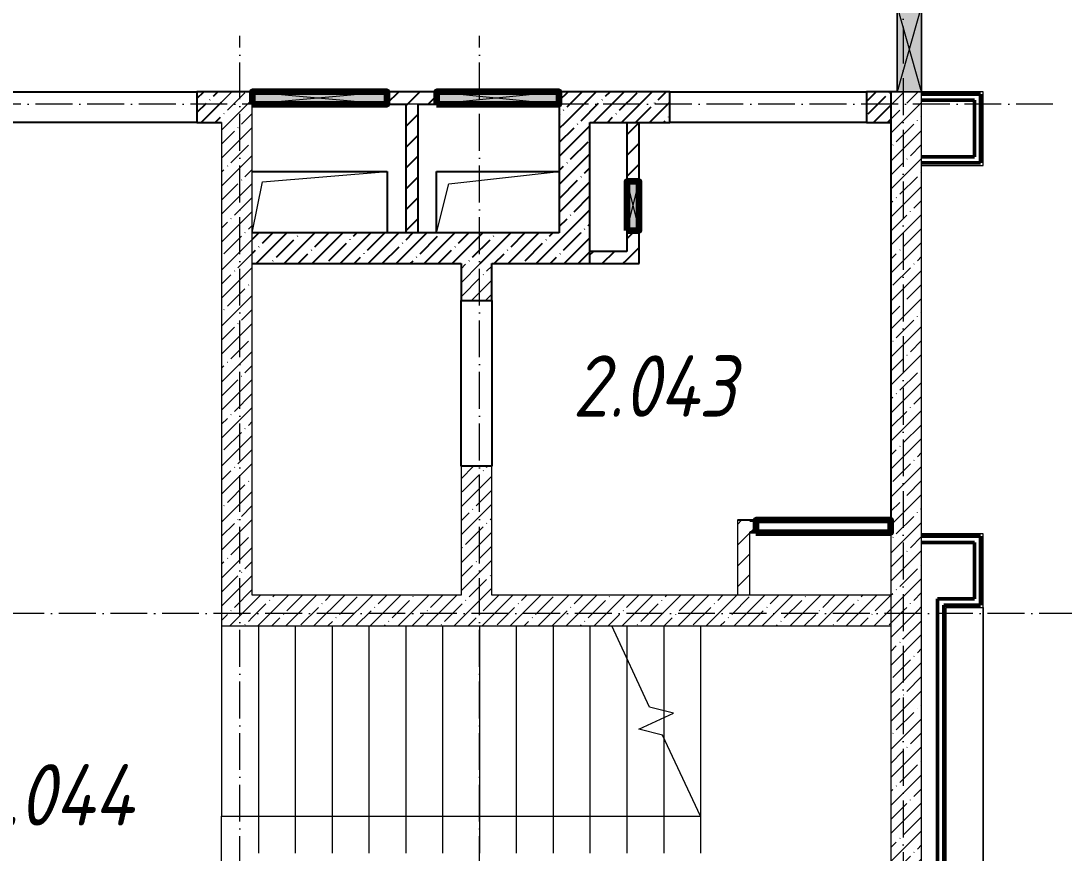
# Model space of a CAD drawing. Header units: millimetres. Extents: x -356862 to 418287, y 0 to 839748.
# Drawn here: x 66325 to 74819, y 458897 to 465674 of the extents above; entities that cross this region are included whole.
import ezdxf

# ---------------------------------------------------------------- set-up
doc = ezdxf.new("R2010")
doc.units = ezdxf.units.MM
doc.linetypes.add('50_200_ШТРИХ_1Т_ш5_п1_п1_', pattern=[700, 500, -100, 0, -100])
for name, color, linetype, lineweight in [('9.7) Заделка 956 шт', 6, 'Continuous', 158), ('A-DETL-GENF-OTLN', 7, 'Continuous', 9), ('A-FLOR-____-OTLN', 7, 'Continuous', 9), ('A-GENM-____-MCUT', 7, 'Continuous', 25), ('A-GENM-____-OTLN', 7, 'Continuous', 9), ('A-GENM-____-OTLN-1', 7, 'Continuous', 25), ('A-GLAZ-____-OTLN', 7, 'Continuous', 9), ('A-WALL-____-MCUT-1', 7, 'Continuous', 9), ('A-WALL-____-MCUT-2', 7, 'Continuous', 50), ('A-WALL-____-PATT-1', 7, 'Continuous', 9), ('A-WALL-FNSH-MCUT-1', 7, 'Continuous', 9), ('I-WALL-____-OTLN', 7, 'Continuous', 9), ('S-GRID-____-OTLN-1', 7, '50_200_ШТРИХ_1Т_ш5_п1_п1_', 9), ('S-STRS-____-MBND', 7, 'Continuous', 9), ('S-STRS-____-OTLN-1', 7, 'Continuous', 9), ('Марки помещений', 7, 'Continuous', 9)]:
    doc.layers.add(name, color=color, linetype=linetype, lineweight=lineweight)
doc.styles.add('ISOCPEUR_I_3', font='isocpeui.ttf', dxfattribs={"width": 0.85, "height": 2.2})
pattern_1 = [(45, (-15591.66, 459015.94), (-114.04925, 114.04925), []), (45, (-15477.61, 459015.94), (-114.04925, 114.04925), [201.612, -40.322, 3.353, -36.97])]
pattern_2 = [(45, (-15591.66, 459015.94), (-84.85281, 84.85281), [])]

# ---------------------------------------------------------------- blocks, each defined once
blk = doc.blocks.new('AR_Отверстие прямоугольное _в плите_ - AR_Отверстие прямоугольное _в плите_-V193-АР1_План отверстий 2 этажа в осях 1-64_А-ГГ')
at = {"layer": 'A-GENM-____-OTLN'}
for p, q in [((500, 250), (-500, 250)), ((-500, 250), (-500, -250)), ((-400, 150), (500, 250)), ((-500, -250), (-400, 150))]:
    blk.add_line(p, q, dxfattribs=at)
blk = doc.blocks.new('AR_Отверстие прямоугольное _в плите_ - AR_Отверстие прямоугольное _в плите_-30552508-АР1_План отверстий 2 этажа в осях 1-64_А-ГГ')
at = {"layer": 'A-GENM-____-OTLN'}
for p, q in [((550, 250), (-550, 250)), ((-466.7, 166.7), (550, 250)), ((550, -250), (550, 250)), ((-550, -250), (-466.7, 166.7))]:
    blk.add_line(p, q, dxfattribs=at)
blk = doc.blocks.new('AR_Отверстие прямоугольное _в стене_ - AR_Отверстие прямоугольное _в стене__ЭОМ-36409893-АР1_План отверстий 2 этажа в осях 1-64_А-ГГ')
at = {"layer": 'A-GLAZ-____-OTLN'}
blk.add_hatch(color=256, dxfattribs=at).paths.add_polyline_path([(350, 100), (-350, 100), (-350, -100), (350, -100)], flags=0)
at = {"layer": 'A-DETL-GENF-OTLN'}
for p, q in [((-350, -100), (-350, 100)), ((-350, 100), (350, 100)), ((350, 100), (-350, -100)), ((-350, 100), (350, -100)), ((350, 100), (-350, 100)), ((-350, 100), (-350, -100)), ((350, 100), (350, -100)), ((350, -100), (350, 100)), ((350, -100), (-350, -100)), ((-350, -100), (350, -100))]:
    blk.add_line(p, q, dxfattribs=at)
blk = doc.blocks.new('AR_Отверстие прямоугольное _в стене__БезПР - AR_Отверстие прямоугольное _в стене__БезПР-36427925-АР1_План отверстий 2 этажа в осях 1-64_А-ГГ')
at = {"layer": 'A-GLAZ-____-OTLN'}
blk.add_hatch(color=256, dxfattribs=at).paths.add_polyline_path([(500, -50), (500, 50), (-500, 50), (-500, -50)], flags=0)
at = {"layer": 'A-DETL-GENF-OTLN'}
for p, q in [((-500, -50), (-500, 50)), ((-500, 50), (500, 50)), ((500, 50), (-500, -50)), ((-500, 50), (500, -50)), ((500, 50), (-500, 50)), ((-500, 50), (-500, -50)), ((500, 50), (500, -50)), ((500, -50), (500, 50)), ((500, -50), (-500, -50)), ((-500, -50), (500, -50))]:
    blk.add_line(p, q, dxfattribs=at)
at = {"layer": 'A-GLAZ-____-OTLN'}
blk.add_line((500, 50), (-500, 50), dxfattribs=at)
blk = doc.blocks.new('154_Фахверк_СКБ_Швеллер - Тип_100_3960_зеркало-V199-АР1_План отверстий 2 этажа в осях 1-64_А-ГГ')
at = {"layer": 'A-GENM-____-MCUT'}
for p, q in [((175, 50), (125, 50)), ((128, 47), (175, 47)), ((128, -47), (128, 47)), ((175, 47), (175, 50)), ((125, -50), (175, -50)), ((175, -47), (128, -47)), ((175, -50), (175, -47))]:
    blk.add_line(p, q, dxfattribs=at)
blk = doc.blocks.new('AR_Отверстие прямоугольное _в стене_ - AR_Отверстие прямоугольное _в стене__ОВ-36913595-АР1_План отверстий 2 этажа в осях 1-64_А-ГГ')
at = {"layer": 'A-GLAZ-____-OTLN'}
blk.add_hatch(color=256, dxfattribs=at).paths.add_polyline_path([(550, -50), (550, 50), (-550, 50), (-550, -50), (474.6, -50)], flags=0)
at = {"layer": 'A-DETL-GENF-OTLN'}
for p, q in [((-550, -50), (-550, 50)), ((-550, 50), (550, 50)), ((550, 50), (-550, -50)), ((-550, 50), (550, -50)), ((550, 50), (-550, 50)), ((-550, 50), (-550, -50)), ((550, 50), (550, -50)), ((550, -50), (550, 50)), ((550, -50), (-550, -50)), ((-550, -50), (550, -50))]:
    blk.add_line(p, q, dxfattribs=at)
blk = doc.blocks.new('AR_Отверстие прямоугольное _в стене_ - AR_Отверстие прямоугольное _в стене__ОВ-36970111-АР1_План отверстий 2 этажа в осях 1-64_А-ГГ')
at = {"layer": 'A-GLAZ-____-OTLN'}
blk.add_hatch(color=256, dxfattribs=at).paths.add_polyline_path([(-200, -50), (200, -50), (200, 50), (-200, 50)], flags=0)
at = {"layer": 'A-DETL-GENF-OTLN'}
for p, q in [((-200, -50), (-200, 50)), ((-200, 50), (200, 50)), ((200, 50), (-200, -50)), ((-200, 50), (200, -50)), ((200, 50), (-200, 50)), ((-200, 50), (-200, -50)), ((200, 50), (200, -50)), ((200, -50), (200, 50)), ((200, -50), (-200, -50)), ((-200, -50), (200, -50))]:
    blk.add_line(p, q, dxfattribs=at)
blk = doc.blocks.new('2этаж')
at = {"layer": 'S-GRID-____-OTLN-1', "color": 251, "ltscale": 0.6, "true_color": 0x636466}
for p, q in [((73508.3, 508896.9), (73508.3, 454533.3)), ((68108.3, 454533.3), (68108.3, 465551)), ((70058.3, 454533.3), (70058.3, 465551)), ((74727.1, 464997), (-20260.4, 464997)), ((88359, 460847), (-20260.4, 460847))]:
    blk.add_line(p, q, dxfattribs=at)

msp = doc.modelspace()

# ---------------------------------------------------------------- hatches: boundary and pattern name
h = msp.add_hatch()
h.set_pattern_fill('FP_25', color=256, style=0, pattern_type=2)
h.set_pattern_definition(pattern_1)
h.paths.add_polyline_path([(67958.3366, 464846.983), (67958.3366, 465096.983), (67758.3366, 465096.983), (67758.3366, 464846.983)], flags=0)
h.paths.add_polyline_path([(65808.3366, 464846.983), (66158.3366, 464846.983), (66158.3366, 465096.983), (65808.3366, 465096.983)], flags=0)
h = msp.add_hatch()
h.set_pattern_fill('FP_4', color=256, style=0, pattern_type=2)
h.set_pattern_definition(pattern_2)
h.paths.add_polyline_path([(69558.3366, 464996.983), (69708.3366, 464996.983), (69708.3366, 465096.983), (69308.3366, 465096.983), (69308.3366, 464996.983), (69458.3366, 464996.983)], flags=0)
h = msp.add_hatch()
h.set_pattern_fill('FP_25', color=256, style=0, pattern_type=2)
h.set_pattern_definition(pattern_1)
h.paths.add_polyline_path([(73208.3366, 464846.983), (73408.3366, 464846.983), (73408.3366, 465096.983), (73208.3366, 465096.983)], flags=0)
h.paths.add_polyline_path([(71608.3366, 464846.983), (71608.3366, 465096.983), (70708.3366, 465096.983), (70708.3366, 464846.983), (70958.3366, 464846.983)], flags=0)
h = msp.add_hatch()
h.set_pattern_fill('FP_4', color=256, style=0, pattern_type=2)
h.set_pattern_definition(pattern_2)
h.paths.add_polyline_path([(69558.3366, 463946.983), (69558.3366, 464996.983), (69458.3366, 464996.983), (69458.3366, 463946.983)], flags=0)
h = msp.add_hatch()
h.set_pattern_fill('FP_25', color=256, style=0, pattern_type=2)
h.set_pattern_definition(pattern_1)
h.paths.add_polyline_path([(70958.3366, 463946.983), (70958.3366, 464846.983), (70708.3366, 464846.983), (70708.3366, 463946.983)], flags=0)
h = msp.add_hatch()
h.set_pattern_fill('FP_4', color=256, style=0, pattern_type=2)
h.set_pattern_definition(pattern_2)
h.paths.add_polyline_path([(71358.3366, 463696.983), (71358.3366, 463966.983), (71258.3366, 463966.983), (71258.3366, 463696.983)], flags=0)
h.paths.add_polyline_path([(71358.3366, 464366.983), (71358.3366, 464846.983), (71258.3366, 464846.983), (71258.3366, 464366.983), (71312.6223, 464366.983)], flags=0)
h = msp.add_hatch()
h.set_pattern_fill('FP_25', color=256, style=0, pattern_type=2)
h.set_pattern_definition(pattern_1)
h.paths.add_polyline_path([(70958.3366, 463696.983), (70958.3366, 463946.983), (68208.3366, 463946.983), (68208.3366, 463696.983), (70158.3366, 463696.983)], flags=0)
h = msp.add_hatch()
h.set_pattern_fill('FP_4', color=256, style=0, pattern_type=2)
h.set_pattern_definition(pattern_2)
h.paths.add_polyline_path([(71258.3366, 463696.983), (71258.3366, 463796.983), (70958.3366, 463796.983), (70958.3366, 463696.983)], flags=0)
at = {"layer": 'A-WALL-____-PATT-1'}
h = msp.add_hatch(dxfattribs=at)
h.set_pattern_fill('FP_25', color=256, style=0, pattern_type=2)
h.set_pattern_definition(pattern_1)
h.paths.add_polyline_path([(68208.3366, 460746.983), (68208.3366, 465096.983), (67958.3366, 465096.983), (67958.3366, 460746.983)], flags=0)
h = msp.add_hatch(dxfattribs=at)
h.set_pattern_fill('FP_25', color=256, style=0, pattern_type=2)
h.set_pattern_definition(pattern_1)
h.paths.add_polyline_path([(73408.3366, 460871.983), (73658.3366, 460871.983), (73658.3366, 465096.983), (73408.3366, 465096.983), (73408.3366, 461471.8375)], flags=0)
h = msp.add_hatch(dxfattribs=at)
h.set_pattern_fill('FP_25', color=256, style=0, pattern_type=2)
h.set_pattern_definition(pattern_1)
h.paths.add_polyline_path([(70158.3366, 460996.983), (70158.3366, 462046.983), (69908.3366, 462046.983), (69908.3366, 460996.983)], flags=0)
h.paths.add_polyline_path([(69908.3366, 463396.983), (70158.3366, 463396.983), (70158.3366, 463696.983), (69908.3366, 463696.983)], flags=0)
h = msp.add_hatch(dxfattribs=at)
h.set_pattern_fill('FP_4', color=256, style=0, pattern_type=2)
h.set_pattern_definition(pattern_2)
h.paths.add_polyline_path([(72158.3366, 460996.983), (72258.3366, 460996.983), (72258.3366, 461606.983), (72158.3366, 461606.983), (72158.3366, 461506.983)], flags=0)
h = msp.add_hatch(dxfattribs=at)
h.set_pattern_fill('FP_4', color=256, style=0, pattern_type=2)
h.set_pattern_definition(pattern_2)
h.paths.add_polyline_path([(72258.3366, 461509.983), (72305.3366, 461509.983), (72305.3366, 461603.983), (72258.3366, 461603.983), (72258.3366, 461556.983)], flags=0)
h = msp.add_hatch(dxfattribs=at)
h.set_pattern_fill('FP_25', color=256, style=0, pattern_type=2)
h.set_pattern_definition(pattern_1)
h.paths.add_polyline_path([(73408.3366, 460746.983), (73408.3366, 460996.983), (68208.3366, 460996.983), (68208.3366, 460746.983), (72767.8614, 460746.983)], flags=0)
h = msp.add_hatch(dxfattribs=at)
h.set_pattern_fill('FP_25', color=256, style=0, pattern_type=2)
h.set_pattern_definition(pattern_1)
h.paths.add_polyline_path([(73658.3366, 457596.983), (73658.3366, 460871.983), (73408.3366, 460871.983), (73408.3366, 457596.983), (73651.5936, 457596.983)], flags=0)

# ---------------------------------------------------------------- linework, layer by layer
for p, q in [((66158.3366, 465096.983), (67758.3366, 465096.983)), ((68208.3366, 465096.983), (67758.3366, 465096.983)), ((67758.3366, 465096.983), (67758.3366, 464846.983)), ((69708.3366, 465096.983), (69308.3366, 465096.983)), ((71608.3366, 465096.983), (70708.3366, 465096.983)), ((71608.3366, 464846.983), (71608.3366, 465096.983)), ((71608.3366, 465096.983), (73208.3366, 465096.983)), ((73458.3366, 465096.983), (73208.3366, 465096.983)), ((73208.3366, 465096.983), (73208.3366, 464846.983)), ((73408.3366, 465096.983), (73408.3366, 461606.983)), ((69308.3366, 464996.983), (69458.3366, 464996.983)), ((69458.3366, 464996.983), (69458.3366, 463946.983)), ((69558.3366, 464996.983), (69708.3366, 464996.983)), ((69558.3366, 463946.983), (69558.3366, 464996.983)), ((70708.3366, 464996.983), (70708.3366, 463946.983)), ((67758.3366, 464846.983), (66158.3366, 464846.983)), ((67758.3366, 464846.983), (67958.3366, 464846.983)), ((70958.3366, 464846.983), (71608.3366, 464846.983)), ((70958.3366, 463696.983), (70958.3366, 464846.983)), ((71258.3366, 464846.983), (71258.3366, 464366.983)), ((71358.3366, 464366.983), (71358.3366, 464846.983)), ((73208.3366, 464846.983), (71608.3366, 464846.983)), ((73208.3366, 464846.983), (73408.3366, 464846.983)), ((68208.3366, 464446.983), (69308.3366, 464446.983)), ((69308.3366, 464446.983), (69308.3366, 463946.983)), ((69708.3366, 464446.983), (70708.3366, 464446.983)), ((69708.3366, 463946.983), (69708.3366, 464446.983)), ((70708.3366, 463946.983), (68208.3366, 463946.983)), ((71258.3366, 463966.983), (71258.3366, 463796.983)), ((71358.3366, 463696.983), (71358.3366, 463966.983)), ((71258.3366, 463796.983), (70958.3366, 463796.983)), ((68208.3366, 463696.983), (69908.3366, 463696.983)), ((69908.3366, 463696.983), (69908.3366, 463396.983)), ((70158.3366, 463396.983), (70158.3366, 463696.983)), ((70158.3366, 463696.983), (70958.3366, 463696.983)), ((70958.3366, 463696.983), (71358.3366, 463696.983)), ((69908.3366, 463396.983), (70158.3366, 463396.983)), ((69908.3366, 462046.983), (69908.3366, 463396.983)), ((70158.3366, 463396.983), (70158.3366, 462046.983)), ((70158.3366, 462046.983), (69908.3366, 462046.983)), ((72258.3366, 461606.983), (72158.3366, 461606.983))]:
    msp.add_line(p, q)
at = {"layer": '9.7) Заделка 956 шт'}
for points in [[(68208.3366, 464996.983), (69308.3366, 464996.983), (69308.3366, 465096.983), (68208.3366, 465096.983)], [(69708.3366, 464996.983), (70708.3366, 464996.983), (70708.3366, 465096.983), (69708.3366, 465096.983)], [(71258.3366, 463966.983), (71358.3366, 463966.983), (71358.3366, 464366.983), (71258.3366, 464366.983)], [(72308.3366, 461506.983), (73408.3366, 461506.983), (73408.3366, 461606.983), (72308.3366, 461606.983)]]:
    msp.add_lwpolyline(points, close=True, dxfattribs=at)
at = {"layer": 'A-FLOR-____-OTLN'}
msp.add_line((67958.3366, 457346.983), (67958.3366, 459196.983), dxfattribs=at)
at = {"layer": 'A-WALL-____-MCUT-1'}
for p, q in [((73658.3366, 457596.983), (73658.3366, 465096.983)), ((68208.3366, 460996.983), (68208.3366, 464996.983)), ((67958.3366, 464846.983), (67958.3366, 460746.983)), ((69908.3366, 462046.983), (69908.3366, 460996.983)), ((70158.3366, 460996.983), (70158.3366, 462046.983)), ((73408.3366, 461506.983), (73408.3366, 457596.983)), ((69908.3366, 460996.983), (68208.3366, 460996.983)), ((73408.3366, 460996.983), (70158.3366, 460996.983)), ((67958.3366, 460746.983), (73408.3366, 460746.983))]:
    msp.add_line(p, q, dxfattribs=at)
at = {"layer": 'A-WALL-____-MCUT-2'}
for p, q in [((74138.3366, 465076.983), (73658.3366, 465076.983)), ((74138.3366, 464516.983), (74138.3366, 465076.983)), ((73658.3366, 465026.983), (74088.3366, 465026.983)), ((74088.3366, 465026.983), (74088.3366, 464566.983)), ((74088.3366, 464566.983), (73658.3366, 464566.983)), ((74138.3366, 464516.983), (73658.3366, 464516.983)), ((74138.3366, 461476.983), (73658.3366, 461476.983)), ((74138.3366, 460916.983), (74138.3366, 461476.983)), ((73658.3366, 461426.983), (74088.3366, 461426.983)), ((74088.3366, 461426.983), (74088.3366, 460966.983)), ((74088.3366, 460966.983), (73788.3366, 460966.983)), ((73788.3366, 460966.983), (73788.3366, 457876.983)), ((74138.3366, 460916.983), (73838.3366, 460916.983)), ((73838.3366, 457926.983), (73838.3366, 460916.983))]:
    msp.add_line(p, q, dxfattribs=at)
at = {"layer": 'A-WALL-FNSH-MCUT-1'}
for p, q in [((74158.3366, 465096.983), (73658.3366, 465096.983)), ((74158.3366, 464496.983), (74158.3366, 465096.983)), ((73658.3366, 464496.983), (74158.3366, 464496.983)), ((72158.3366, 461606.983), (72158.3366, 460996.983)), ((72258.3366, 460996.983), (72258.3366, 461506.983)), ((74158.3366, 461496.983), (73658.3366, 461496.983)), ((74158.3366, 460896.983), (74158.3366, 461496.983)), ((73858.3366, 460896.983), (74158.3366, 460896.983)), ((73858.3366, 457946.983), (73858.3366, 460896.983))]:
    msp.add_line(p, q, dxfattribs=at)
at = {"layer": 'I-WALL-____-OTLN'}
for p, q in [((74157.8366, 460896.983), (74157.8366, 457946.983)), ((74158.3366, 460896.983), (74158.3366, 457946.983))]:
    msp.add_line(p, q, dxfattribs=at)
at = {"layer": 'S-GRID-____-OTLN-1', "color": 251, "ltscale": 0.6, "true_color": 0x636466}
for p, q in [((73508.3366, 508896.9006), (73508.3366, 454533.3346)), ((73508.3366, 508896.9006), (73508.3366, 454533.3346)), ((68108.3366, 454533.3346), (68108.3366, 465550.9569)), ((68108.3366, 454533.3346), (68108.3366, 465550.9569)), ((70058.3366, 454533.3346), (70058.3366, 465550.9569)), ((70058.3366, 454533.3346), (70058.3366, 465550.9569)), ((74727.1239, 464996.983), (-20260.4336, 464996.983)), ((74727.1239, 464996.983), (-20260.4336, 464996.983)), ((88358.9537, 460846.983), (-20260.4336, 460846.983)), ((88358.9537, 460846.983), (-20260.4336, 460846.983))]:
    msp.add_line(p, q, dxfattribs=at)
at = {"layer": 'S-STRS-____-MBND'}
for p, q in [((71444.1209, 460085.2714), (71135.5598, 460746.983)), ((71355.3376, 459905.9489), (71638.5588, 460038.0171)), ((71638.5588, 460038.0171), (71444.1209, 460085.2714)), ((71549.7755, 459858.6945), (71355.3376, 459905.9489)), ((71858.3366, 459196.983), (71549.7755, 459858.6945))]:
    msp.add_line(p, q, dxfattribs=at)
at = {"layer": 'S-STRS-____-OTLN-1'}
for p, q in [((67958.3366, 460746.983), (67958.3366, 459196.983)), ((67958.3366, 460746.983), (67958.3366, 459196.983)), ((68258.3366, 460746.983), (68258.3366, 459196.983)), ((68258.3366, 460746.983), (68258.3366, 459196.983)), ((68558.3366, 460746.983), (68558.3366, 459196.983)), ((68558.3366, 460746.983), (68558.3366, 459196.983)), ((68858.3366, 460746.983), (68858.3366, 459196.983)), ((68858.3366, 460746.983), (68858.3366, 459196.983)), ((69158.3366, 460746.983), (69158.3366, 459196.983)), ((69158.3366, 460746.983), (69158.3366, 459196.983)), ((69458.3366, 460746.983), (69458.3366, 459196.983)), ((69458.3366, 460746.983), (69458.3366, 459196.983)), ((69758.3366, 460746.983), (69758.3366, 459196.983)), ((69758.3366, 460746.983), (69758.3366, 459196.983)), ((70058.3366, 460746.983), (70058.3366, 459196.983)), ((70058.3366, 460746.983), (70058.3366, 459196.983)), ((70358.3366, 460746.983), (70358.3366, 459196.983)), ((70358.3366, 460746.983), (70358.3366, 459196.983)), ((70658.3366, 460746.983), (70658.3366, 459196.983)), ((70658.3366, 460746.983), (70658.3366, 459196.983)), ((70958.3366, 460746.983), (70958.3366, 459196.983)), ((70958.3366, 460746.983), (70958.3366, 459196.983)), ((71258.3366, 460746.983), (71258.3366, 460483.6871)), ((71258.3366, 460746.983), (71258.3366, 460483.6871)), ((71558.3366, 460746.983), (71558.3366, 460057.5135)), ((71558.3366, 460746.983), (71558.3366, 460057.5135)), ((71858.3366, 460746.983), (71858.3366, 458896.983)), ((71858.3366, 460746.983), (71858.3366, 458896.983)), ((71258.3366, 460483.6871), (71258.3366, 459196.983)), ((71258.3366, 460483.6871), (71258.3366, 459196.983)), ((71558.3366, 460057.5135), (71558.3366, 460000.6089)), ((71558.3366, 460057.5135), (71558.3366, 460000.6089)), ((71558.3366, 460000.6089), (71558.3366, 459840.335)), ((71558.3366, 460000.6089), (71558.3366, 459840.335)), ((71558.3366, 459840.335), (71558.3366, 459196.983)), ((71558.3366, 459840.335), (71558.3366, 459196.983)), ((67958.3366, 459196.983), (68258.3366, 459196.983)), ((68258.3366, 459196.983), (68258.3366, 458896.983)), ((68258.3366, 459196.983), (68258.3366, 458896.983)), ((68258.3366, 459196.983), (68558.3366, 459196.983)), ((68558.3366, 459196.983), (68558.3366, 458896.983)), ((68558.3366, 459196.983), (68558.3366, 458896.983)), ((68558.3366, 459196.983), (68858.3366, 459196.983)), ((68858.3366, 459196.983), (68858.3366, 458896.983)), ((68858.3366, 459196.983), (68858.3366, 458896.983)), ((68858.3366, 459196.983), (69158.3366, 459196.983)), ((69158.3366, 459196.983), (69158.3366, 458896.983)), ((69158.3366, 459196.983), (69158.3366, 458896.983)), ((69158.3366, 459196.983), (69458.3366, 459196.983)), ((69458.3366, 459196.983), (69458.3366, 458896.983)), ((69458.3366, 459196.983), (69458.3366, 458896.983)), ((69458.3366, 459196.983), (69758.3366, 459196.983)), ((69758.3366, 459196.983), (69758.3366, 458896.983)), ((69758.3366, 459196.983), (69758.3366, 458896.983)), ((69758.3366, 459196.983), (70058.3366, 459196.983)), ((70058.3366, 459196.983), (70058.3366, 458896.983)), ((70058.3366, 459196.983), (70058.3366, 458896.983)), ((70058.3366, 459196.983), (70358.3366, 459196.983)), ((70358.3366, 459196.983), (70358.3366, 458896.983)), ((70358.3366, 459196.983), (70358.3366, 458896.983)), ((70358.3366, 459196.983), (70658.3366, 459196.983)), ((70658.3366, 459196.983), (70658.3366, 458896.983)), ((70658.3366, 459196.983), (70658.3366, 458896.983)), ((70658.3366, 459196.983), (70958.3366, 459196.983)), ((70958.3366, 459196.983), (70958.3366, 458896.983)), ((70958.3366, 459196.983), (70958.3366, 458896.983)), ((70958.3366, 459196.983), (71258.3366, 459196.983)), ((71258.3366, 459196.983), (71258.3366, 458896.983)), ((71258.3366, 459196.983), (71258.3366, 458896.983)), ((71258.3366, 459196.983), (71558.3366, 459196.983)), ((71558.3366, 459196.983), (71558.3366, 458896.983)), ((71558.3366, 459196.983), (71558.3366, 458896.983)), ((71558.3366, 459196.983), (71858.3366, 459196.983))]:
    msp.add_line(p, q, dxfattribs=at)

# ---------------------------------------------------------------- block references
at = {"color": 18, "true_color": 0x000000}
msp.add_blockref('2этаж', (0, 0), dxfattribs=at)
for name, p, rotation in [('AR_Отверстие прямоугольное _в стене_ - AR_Отверстие прямоугольное _в стене__ЭОМ-36409893-АР1_План отверстий 2 этажа в осях 1-64_А-ГГ', (73558.3366, 465446.983), 269.9999999999999), ('AR_Отверстие прямоугольное _в стене_ - AR_Отверстие прямоугольное _в стене__ОВ-36970111-АР1_План отверстий 2 этажа в осях 1-64_А-ГГ', (71308.3366, 464166.983), 90)]:
    msp.add_blockref(name, p, dxfattribs=dict(rotation=rotation))
for name, p in [('AR_Отверстие прямоугольное _в стене_ - AR_Отверстие прямоугольное _в стене__ОВ-36913595-АР1_План отверстий 2 этажа в осях 1-64_А-ГГ', (68758.3366, 465046.983)), ('AR_Отверстие прямоугольное _в стене__БезПР - AR_Отверстие прямоугольное _в стене__БезПР-36427925-АР1_План отверстий 2 этажа в осях 1-64_А-ГГ', (70208.3366, 465046.983)), ('AR_Отверстие прямоугольное _в плите_ - AR_Отверстие прямоугольное _в плите_-30552508-АР1_План отверстий 2 этажа в осях 1-64_А-ГГ', (68758.3366, 464196.983)), ('AR_Отверстие прямоугольное _в плите_ - AR_Отверстие прямоугольное _в плите_-V193-АР1_План отверстий 2 этажа в осях 1-64_А-ГГ', (70208.3366, 464196.983))]:
    msp.add_blockref(name, p)
at = {"layer": 'A-GENM-____-OTLN-1', "rotation": 180}
msp.add_blockref('154_Фахверк_СКБ_Швеллер - Тип_100_3960_зеркало-V199-АР1_План отверстий 2 этажа в осях 1-64_А-ГГ', (72433.3366, 461556.983), dxfattribs=at)

# ---------------------------------------------------------------- texts
at = {"insert": (70815.7388, 462950.3399), "char_height": 500, "width": 817.72125, "attachment_point": 1, "style": 'ISOCPEUR_I_3'}
msp.add_mtext('2.043', dxfattribs=at)
at = {"layer": 'Марки помещений', "insert": (65894.0418, 459621.662), "char_height": 500, "width": 849.78875, "attachment_point": 1, "style": 'ISOCPEUR_I_3'}
msp.add_mtext('2.044', dxfattribs=at)

doc.saveas('drawing.dxf')
